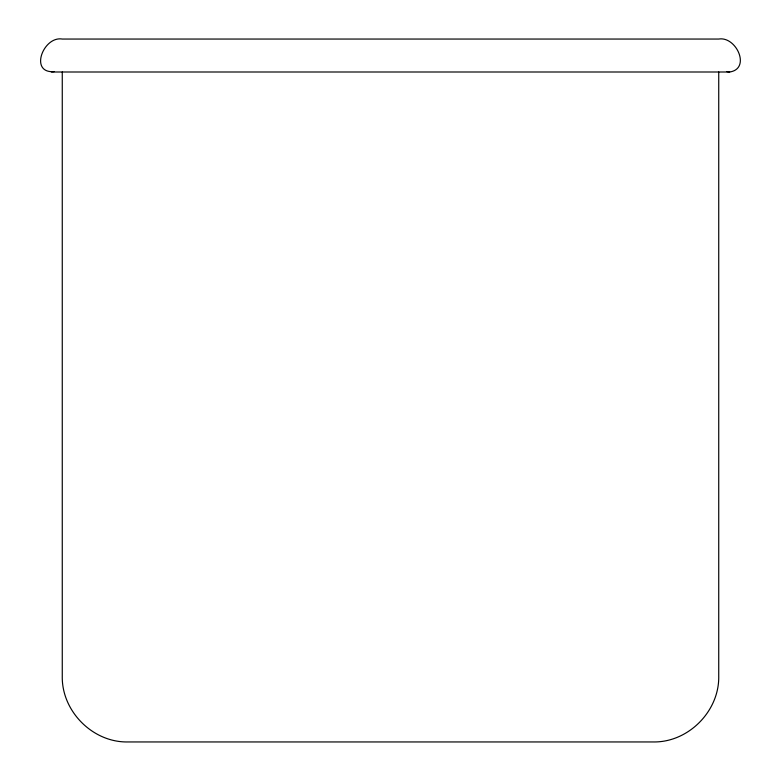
<?xml version="1.0" encoding="UTF-8"?>
<svg xmlns="http://www.w3.org/2000/svg" width="781" height="781" viewBox="0 0 781 781"><rect width="100%" height="100%" fill="white"/><g stroke="black" fill="none" stroke-linecap="round" stroke-linejoin="round"><path stroke-width="1.17" d="M51.331 71.998L729.669 71.998C751.185 68.816 736.376 36.033 718.735 39.05L62.265 39.05C43.277 35.809 28.897 73.599 54.162 71.627M726.838 71.627L729.669 71.998M718.735 71.979L718.735 676.053C719.486 711.179 688.266 742.672 653.082 741.95L127.918 741.95C92.734 742.672 61.514 711.179 62.265 676.053L62.265 71.989"/></g></svg>
